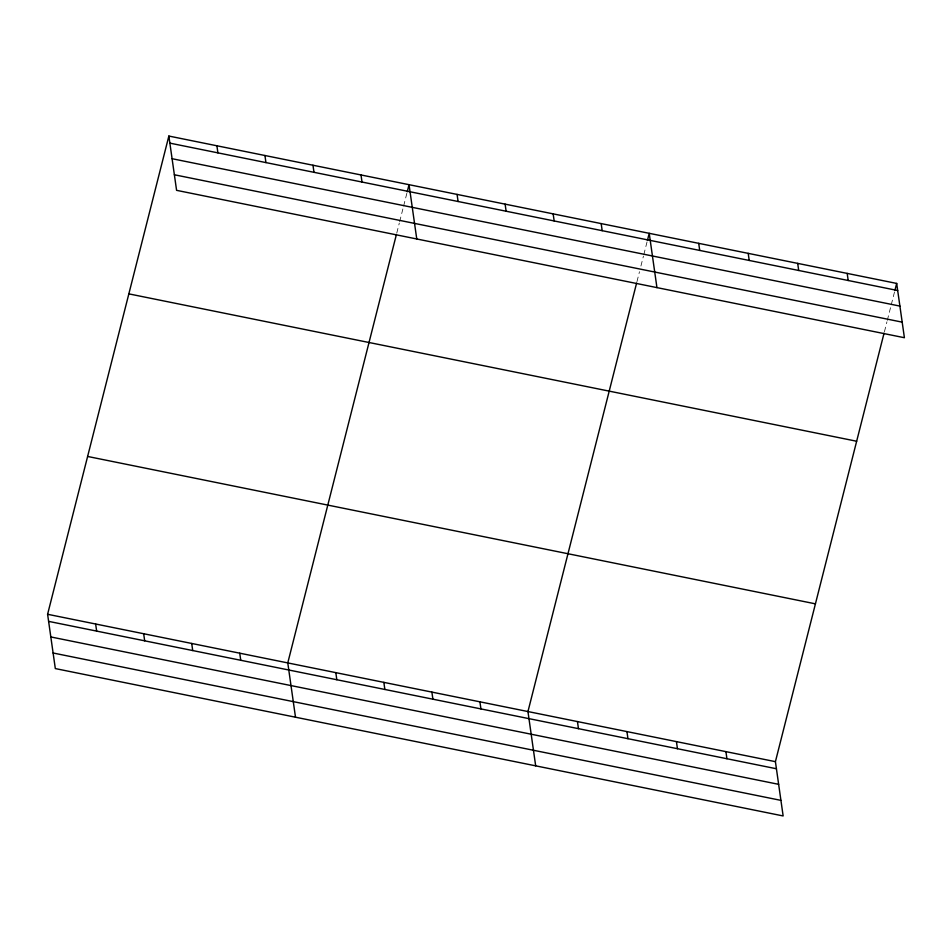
<?xml version="1.0" encoding="UTF-8"?>
<svg xmlns="http://www.w3.org/2000/svg" width="952" height="952" viewBox="0 0 952 952"><rect width="100%" height="100%" fill="white"/><g stroke="black" fill="none" stroke-linecap="round" stroke-linejoin="round"><path stroke-width="0.71" stroke-dasharray="4.76 3.57" d="M396.782 233.026L399.305 223.065M399.661 221.649L403.267 207.429M403.636 206.013L406.873 193.208M636.959 281.661L639.482 271.701M640.922 266.024L643.445 256.064M643.814 254.648L647.051 241.844M884.42 331.772L886.943 321.812M887.3 320.396L890.905 306.175M891.262 304.747L894.511 291.955"/><path stroke-width="1.43" d="M884.051 333.188L775.416 761.659L783.139 815.947L55.323 668.578L47.6 614.278L168.861 136.053L896.677 283.422L904.4 337.722L176.584 190.34L168.861 136.053M396.425 234.442L287.778 662.913L295.501 717.213M407.242 191.792L409.039 184.688L416.762 238.976M636.602 283.077L527.955 711.549L535.678 765.848M647.419 240.428L649.216 233.323L656.939 287.611M894.868 290.538L896.677 283.422M169.873 143.133L897.677 290.515M172.086 158.71L899.902 306.092M174.371 174.763L902.187 322.145M128.841 293.87L856.657 441.24M87.62 456.46L815.424 603.842M47.6 614.278L775.416 761.659M48.611 621.37L776.416 768.752M50.825 636.947L778.641 784.329M53.11 653.001L780.926 800.37M847.185 273.402L848.196 280.495M797.693 263.383L798.704 270.475M748.201 253.363L749.212 260.455M698.708 243.343L699.72 250.424M725.924 751.64L726.923 758.732M676.432 741.62L677.443 748.7M601.176 223.589L602.188 230.681M626.94 731.6L627.951 738.681M553.148 213.867L554.159 220.947M505.107 204.133L506.119 211.225M577.447 721.568L578.459 728.661M457.079 194.41L458.079 201.503M479.915 701.826L480.927 708.919M360.998 174.954L362.01 182.046M431.887 692.104L432.898 699.184M312.97 165.231L313.982 172.312M383.846 682.37L384.858 689.462M264.93 155.497L265.941 162.59M335.818 672.647L336.818 679.728M216.901 145.775L217.901 152.867M239.737 653.191L240.749 660.283M191.709 643.469L192.72 650.549M143.669 633.734L144.68 640.827M95.64 624.012L96.64 631.093"/></g></svg>
